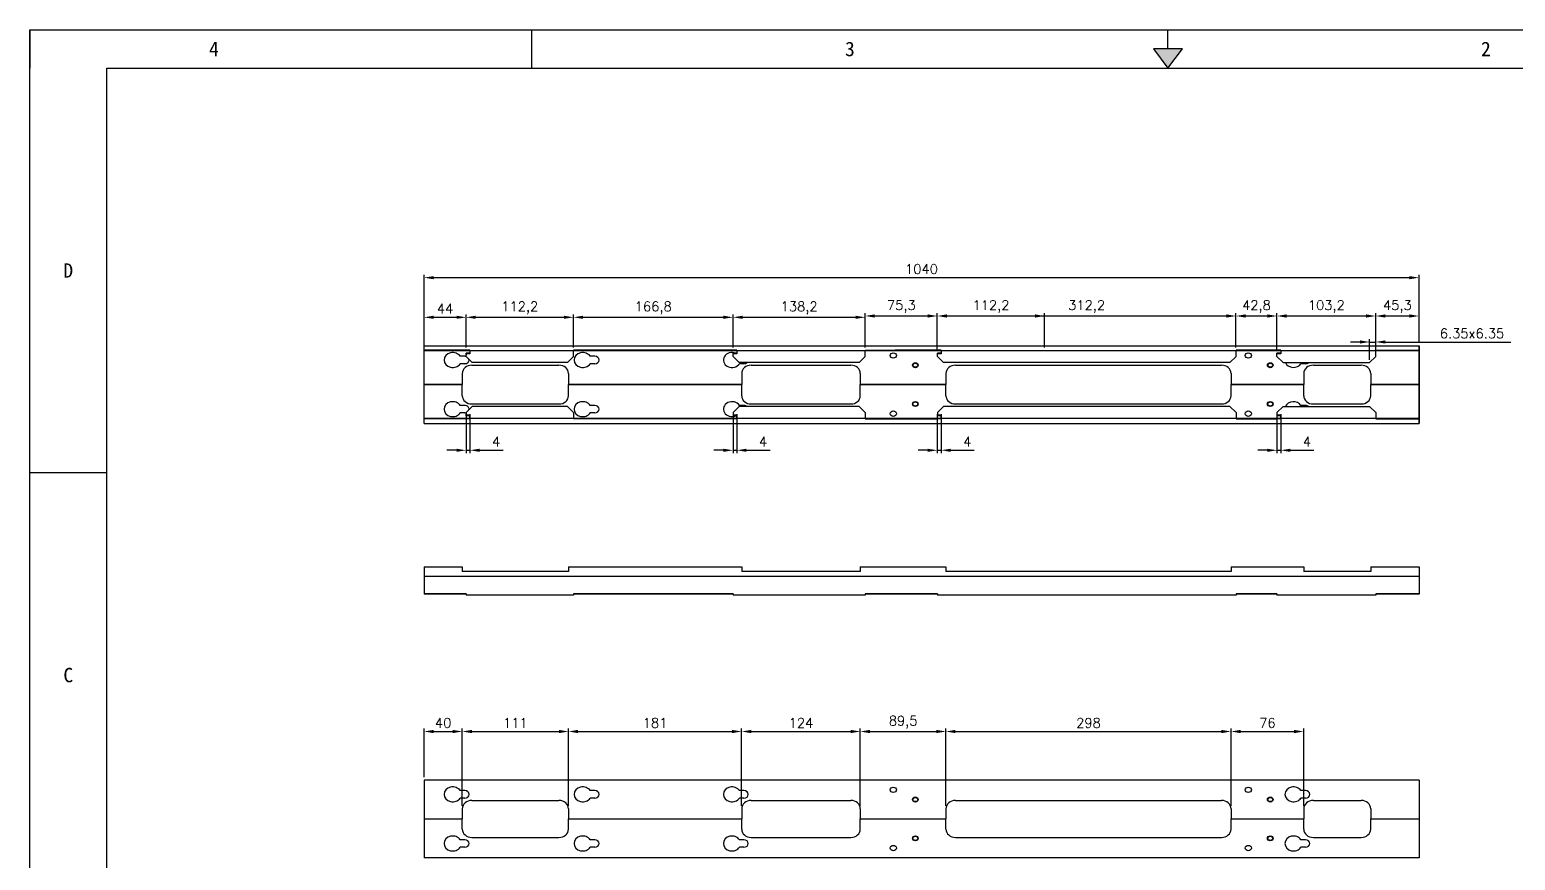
# Model space of a CAD drawing. Header units: millimetres. Extents: x -4018 to 8419, y 14505 to 19318.
# Drawn here: x 3579 to 5131, y 15409 to 16278 of the extents above; entities that cross this region are included whole.
import ezdxf
from ezdxf.enums import TextEntityAlignment as Align

# ---------------------------------------------------------------- set-up
doc = ezdxf.new("R2010")
doc.units = ezdxf.units.MM
doc.linetypes.add('DOT', pattern=[0.25, 0, -0.25])
doc.layers.add('dim', color=2, linetype='Continuous', lineweight=9)
doc.layers.add('print', color=30, linetype='Continuous')
doc.styles.add('Dartop', font='SIMFANG.TTF')
doc.styles.get("Standard").update_dxf_attribs({"font": 'txt', "bigfont": 'gbcbig.shx'})
doc.dimstyles.new('2-small', dxfattribs={"dimtxt": 10, "dimasz": 10, "dimexe": 3, "dimexo": 3, "dimgap": 4, "dimtad": 1, "dimtxsty": 'Standard', "dimcen": 5, "dimazin": 0, "dimtfac": 1, "dimtmove": 0, "dimatfit": 3, "dimfxl": 1, "dimarcsym": 0})

# ---------------------------------------------------------------- blocks, each defined once
blk = doc.blocks.new('*U6')
at = {"color": 254, "linetype": 'Continuous'}
for points in [[(17, 21.667), (17.188, 21.75), (16.812, 21.75)], [(17, 21.667), (16.812, 21.75), (17, 21.5)], [(17, 21.667), (17, 21.5), (17.188, 21.75)]]:
    blk.add_solid(points, dxfattribs=at)
blk = doc.blocks.new('*D64')
at = {"layer": 'Defpoints', "color": 0}
for p in [(5030.8, 16018.4), (3990.8, 15947.1), (5030.8, 15947.1)]:
    blk.add_point(p, dxfattribs=at)
at = {"layer": 'dim', "color": 0, "lineweight": -2}
for p, q in [((3990.8, 15950.1), (3990.8, 16021.4)), ((4000.8, 16018.4), (5020.8, 16018.4)), ((5030.8, 15950.1), (5030.8, 16021.4))]:
    blk.add_line(p, q, dxfattribs=at)
at = {"layer": 'dim', "color": 0}
for points in [[(4000.8, 16020), (4000.8, 16016.7), (3990.8, 16018.4)], [(5020.8, 16020), (5020.8, 16016.7), (5030.8, 16018.4)]]:
    blk.add_solid(points, dxfattribs=at)
at = {"layer": 'dim', "color": 0, "insert": (4510.8, 16027.4), "char_height": 10, "attachment_point": 5}
blk.add_mtext('1040', dxfattribs=at)
blk = doc.blocks.new('*D69')
at = {"layer": 'Defpoints', "color": 0}
for p in [(4034.8, 15976.9), (3990.8, 15942.5), (4034.8, 15942.5)]:
    blk.add_point(p, dxfattribs=at)
at = {"layer": 'dim', "color": 0, "lineweight": -2}
for p, q in [((3990.8, 15945.5), (3990.8, 15979.9)), ((4034.8, 15945.5), (4034.8, 15979.9)), ((4000.8, 15976.9), (4024.8, 15976.9))]:
    blk.add_line(p, q, dxfattribs=at)
at = {"layer": 'dim', "color": 0}
for points in [[(4000.8, 15978.6), (4000.8, 15975.3), (3990.8, 15976.9)], [(4024.8, 15978.6), (4024.8, 15975.3), (4034.8, 15976.9)]]:
    blk.add_solid(points, dxfattribs=at)
at = {"layer": 'dim', "color": 0, "insert": (4012.8, 15985.9), "char_height": 10, "attachment_point": 5}
blk.add_mtext('44', dxfattribs=at)
blk = doc.blocks.new('*D70')
at = {"layer": 'Defpoints', "color": 0}
for p in [(4527.3, 15978.3), (4452, 15942.5), (4527.3, 15939.3)]:
    blk.add_point(p, dxfattribs=at)
at = {"layer": 'dim', "color": 0, "lineweight": -2}
for p, q in [((4452, 15945.5), (4452, 15981.3)), ((4462, 15978.3), (4517.3, 15978.3)), ((4527.3, 15942.3), (4527.3, 15981.3))]:
    blk.add_line(p, q, dxfattribs=at)
at = {"layer": 'dim', "color": 0}
for points in [[(4462, 15980), (4462, 15976.6), (4452, 15978.3)], [(4517.3, 15980), (4517.3, 15976.6), (4527.3, 15978.3)]]:
    blk.add_solid(points, dxfattribs=at)
at = {"layer": 'dim', "color": 0, "insert": (4489.7, 15988.1), "char_height": 10, "attachment_point": 5}
blk.add_mtext('75,3', dxfattribs=at)
blk = doc.blocks.new('*D71')
at = {"layer": 'Defpoints', "color": 0}
for p in [(4839.5, 15978.3), (4527.3, 15939.3), (4839.5, 15942.5)]:
    blk.add_point(p, dxfattribs=at)
at = {"layer": 'dim', "color": 0, "lineweight": -2}
for p, q in [((4527.3, 15942.3), (4527.3, 15981.3)), ((4537.3, 15978.3), (4829.5, 15978.3)), ((4839.5, 15945.5), (4839.5, 15981.3))]:
    blk.add_line(p, q, dxfattribs=at)
at = {"layer": 'dim', "color": 0}
for points in [[(4537.3, 15980), (4537.3, 15976.6), (4527.3, 15978.3)], [(4829.5, 15980), (4829.5, 15976.6), (4839.5, 15978.3)]]:
    blk.add_solid(points, dxfattribs=at)
at = {"layer": 'dim', "color": 0, "insert": (4683.4, 15988.1), "char_height": 10, "attachment_point": 5}
blk.add_mtext('312,2', dxfattribs=at)
blk = doc.blocks.new('*D73')
at = {"layer": 'Defpoints', "color": 0}
for p in [(4882.3, 15978.3), (4839.5, 15942.5), (4882.3, 15939.3)]:
    blk.add_point(p, dxfattribs=at)
at = {"layer": 'dim', "color": 0, "lineweight": -2}
for p, q in [((4839.5, 15945.5), (4839.5, 15981.3)), ((4849.5, 15978.3), (4872.3, 15978.3)), ((4882.3, 15942.3), (4882.3, 15981.3))]:
    blk.add_line(p, q, dxfattribs=at)
at = {"layer": 'dim', "color": 0}
for points in [[(4849.5, 15980), (4849.5, 15976.6), (4839.5, 15978.3)], [(4872.3, 15980), (4872.3, 15976.6), (4882.3, 15978.3)]]:
    blk.add_solid(points, dxfattribs=at)
at = {"layer": 'dim', "color": 0, "insert": (4860.9, 15988.1), "char_height": 10, "attachment_point": 5}
blk.add_mtext('42,8', dxfattribs=at)
blk = doc.blocks.new('*D74')
at = {"layer": 'Defpoints', "color": 0}
for p in [(4985.5, 15978.3), (4882.3, 15939.3), (4985.5, 15942.5)]:
    blk.add_point(p, dxfattribs=at)
at = {"layer": 'dim', "color": 0, "lineweight": -2}
for p, q in [((4882.3, 15942.3), (4882.3, 15981.3)), ((4892.3, 15978.3), (4975.5, 15978.3)), ((4985.5, 15945.5), (4985.5, 15981.3))]:
    blk.add_line(p, q, dxfattribs=at)
at = {"layer": 'dim', "color": 0}
for points in [[(4892.3, 15980), (4892.3, 15976.6), (4882.3, 15978.3)], [(4975.5, 15980), (4975.5, 15976.6), (4985.5, 15978.3)]]:
    blk.add_solid(points, dxfattribs=at)
at = {"layer": 'dim', "color": 0, "insert": (4933.9, 15988.1), "char_height": 10, "attachment_point": 5}
blk.add_mtext('103,2', dxfattribs=at)
blk = doc.blocks.new('*D75')
at = {"layer": 'Defpoints', "color": 0}
for p in [(5030.8, 15978.3), (5030.8, 15947.1), (4985.5, 15942.5)]:
    blk.add_point(p, dxfattribs=at)
at = {"layer": 'dim', "color": 0, "lineweight": -2}
for p, q in [((4985.5, 15945.5), (4985.5, 15981.3)), ((4995.5, 15978.3), (5020.8, 15978.3)), ((5030.8, 15950.1), (5030.8, 15981.3))]:
    blk.add_line(p, q, dxfattribs=at)
at = {"layer": 'dim', "color": 0}
for points in [[(4995.5, 15980), (4995.5, 15976.6), (4985.5, 15978.3)], [(5020.8, 15980), (5020.8, 15976.6), (5030.8, 15978.3)]]:
    blk.add_solid(points, dxfattribs=at)
at = {"layer": 'dim', "color": 0, "insert": (5008.2, 15988.1), "char_height": 10, "attachment_point": 5}
blk.add_mtext('45,3', dxfattribs=at)
blk = doc.blocks.new('*D76')
at = {"layer": 'Defpoints', "color": 0}
for p in [(4985.5, 15951.1), (4985.5, 15935.8), (4979.2, 15929.6)]:
    blk.add_point(p, dxfattribs=at)
at = {"layer": 'dim', "color": 0, "lineweight": -2}
for p, q in [((4969.2, 15951.1), (4959.2, 15951.1)), ((4979.2, 15932.6), (4979.2, 15954.1)), ((4979.2, 15951.1), (4985.5, 15951.1)), ((4985.5, 15938.8), (4985.5, 15954.1)), ((4995.5, 15951.1), (5126.9, 15951.1))]:
    blk.add_line(p, q, dxfattribs=at)
at = {"layer": 'dim', "color": 0}
for points in [[(4969.2, 15952.8), (4969.2, 15949.5), (4979.2, 15951.1)], [(4995.5, 15952.8), (4995.5, 15949.5), (4985.5, 15951.1)]]:
    blk.add_solid(points, dxfattribs=at)
at = {"layer": 'dim', "color": 0, "insert": (5086.2, 15960.1), "char_height": 10, "attachment_point": 5}
blk.add_mtext('6.35x6.35', dxfattribs=at)
blk = doc.blocks.new('*D77')
at = {"layer": 'Defpoints', "color": 0}
for p in [(4030.8, 15543.8), (3990.8, 15492.9), (4030.8, 15463, 10.2)]:
    blk.add_point(p, dxfattribs=at)
at = {"layer": 'dim', "color": 0, "lineweight": -2}
for p, q in [((3990.8, 15495.9), (3990.8, 15546.8)), ((4000.8, 15543.8), (4020.8, 15543.8)), ((4030.8, 15466), (4030.8, 15546.8))]:
    blk.add_line(p, q, dxfattribs=at)
at = {"layer": 'dim', "color": 0}
for points in [[(4000.8, 15545.5), (4000.8, 15542.1), (3990.8, 15543.8)], [(4020.8, 15545.5), (4020.8, 15542.1), (4030.8, 15543.8)]]:
    blk.add_solid(points, dxfattribs=at)
at = {"layer": 'dim', "color": 0, "insert": (4010.8, 15552.8), "char_height": 10, "attachment_point": 5}
blk.add_mtext('40', dxfattribs=at)
blk = doc.blocks.new('*D78')
at = {"layer": 'Defpoints', "color": 0}
for p in [(4141.8, 15543.8), (4030.8, 15463, 10.2), (4141.8, 15463, 10.2)]:
    blk.add_point(p, dxfattribs=at)
at = {"layer": 'dim', "color": 0, "lineweight": -2}
for p, q in [((4030.8, 15466), (4030.8, 15546.8)), ((4040.8, 15543.8), (4131.8, 15543.8)), ((4141.8, 15466), (4141.8, 15546.8))]:
    blk.add_line(p, q, dxfattribs=at)
at = {"layer": 'dim', "color": 0}
for points in [[(4040.8, 15545.5), (4040.8, 15542.1), (4030.8, 15543.8)], [(4131.8, 15545.5), (4131.8, 15542.1), (4141.8, 15543.8)]]:
    blk.add_solid(points, dxfattribs=at)
at = {"layer": 'dim', "color": 0, "insert": (4086.3, 15552.8), "char_height": 10, "attachment_point": 5}
blk.add_mtext('111', dxfattribs=at)
blk = doc.blocks.new('*D79')
at = {"layer": 'Defpoints', "color": 0}
for p in [(4322.8, 15543.8), (4141.8, 15463, 10.2), (4322.8, 15463, 10.2)]:
    blk.add_point(p, dxfattribs=at)
at = {"layer": 'dim', "color": 0, "lineweight": -2}
for p, q in [((4141.8, 15466), (4141.8, 15546.8)), ((4151.8, 15543.8), (4312.8, 15543.8)), ((4322.8, 15466), (4322.8, 15546.8))]:
    blk.add_line(p, q, dxfattribs=at)
at = {"layer": 'dim', "color": 0}
for points in [[(4151.8, 15545.5), (4151.8, 15542.1), (4141.8, 15543.8)], [(4312.8, 15545.5), (4312.8, 15542.1), (4322.8, 15543.8)]]:
    blk.add_solid(points, dxfattribs=at)
at = {"layer": 'dim', "color": 0, "insert": (4232.3, 15552.8), "char_height": 10, "attachment_point": 5}
blk.add_mtext('181', dxfattribs=at)
blk = doc.blocks.new('*D80')
at = {"layer": 'Defpoints', "color": 0}
for p in [(4446.8, 15543.8), (4322.8, 15463, 10.2), (4446.8, 15463, 10.2)]:
    blk.add_point(p, dxfattribs=at)
at = {"layer": 'dim', "color": 0, "lineweight": -2}
for p, q in [((4322.8, 15466), (4322.8, 15546.8)), ((4332.8, 15543.8), (4436.8, 15543.8)), ((4446.8, 15466), (4446.8, 15546.8))]:
    blk.add_line(p, q, dxfattribs=at)
at = {"layer": 'dim', "color": 0}
for points in [[(4332.8, 15545.5), (4332.8, 15542.1), (4322.8, 15543.8)], [(4436.8, 15545.5), (4436.8, 15542.1), (4446.8, 15543.8)]]:
    blk.add_solid(points, dxfattribs=at)
at = {"layer": 'dim', "color": 0, "insert": (4384.8, 15552.8), "char_height": 10, "attachment_point": 5}
blk.add_mtext('124', dxfattribs=at)
blk = doc.blocks.new('*D81')
at = {"layer": 'Defpoints', "color": 0}
for p in [(4536.3, 15543.8), (4446.8, 15463, 10.2), (4536.3, 15463, 10.2)]:
    blk.add_point(p, dxfattribs=at)
at = {"layer": 'dim', "color": 0, "lineweight": -2}
for p, q in [((4446.8, 15466), (4446.8, 15546.8)), ((4456.8, 15543.8), (4526.3, 15543.8)), ((4536.3, 15466), (4536.3, 15546.8))]:
    blk.add_line(p, q, dxfattribs=at)
at = {"layer": 'dim', "color": 0}
for points in [[(4456.8, 15545.5), (4456.8, 15542.1), (4446.8, 15543.8)], [(4526.3, 15545.5), (4526.3, 15542.1), (4536.3, 15543.8)]]:
    blk.add_solid(points, dxfattribs=at)
at = {"layer": 'dim', "color": 0, "insert": (4491.6, 15553.6), "char_height": 10, "attachment_point": 5}
blk.add_mtext('89,5', dxfattribs=at)
blk = doc.blocks.new('*D82')
at = {"layer": 'Defpoints', "color": 0}
for p in [(4834.3, 15543.8), (4536.3, 15463, 10.2), (4834.3, 15463, 10.2)]:
    blk.add_point(p, dxfattribs=at)
at = {"layer": 'dim', "color": 0, "lineweight": -2}
for p, q in [((4536.3, 15466), (4536.3, 15546.8)), ((4546.3, 15543.8), (4824.3, 15543.8)), ((4834.3, 15466), (4834.3, 15546.8))]:
    blk.add_line(p, q, dxfattribs=at)
at = {"layer": 'dim', "color": 0}
for points in [[(4546.3, 15545.5), (4546.3, 15542.1), (4536.3, 15543.8)], [(4824.3, 15545.5), (4824.3, 15542.1), (4834.3, 15543.8)]]:
    blk.add_solid(points, dxfattribs=at)
at = {"layer": 'dim', "color": 0, "insert": (4685.3, 15552.8), "char_height": 10, "attachment_point": 5}
blk.add_mtext('298', dxfattribs=at)
blk = doc.blocks.new('*D83')
at = {"layer": 'Defpoints', "color": 0}
for p in [(4910.3, 15543.8), (4834.3, 15463, 10.2), (4910.3, 15463, 10.2)]:
    blk.add_point(p, dxfattribs=at)
at = {"layer": 'dim', "color": 0, "lineweight": -2}
for p, q in [((4834.3, 15466), (4834.3, 15546.8)), ((4844.3, 15543.8), (4900.3, 15543.8)), ((4910.3, 15466), (4910.3, 15546.8))]:
    blk.add_line(p, q, dxfattribs=at)
at = {"layer": 'dim', "color": 0}
for points in [[(4844.3, 15545.5), (4844.3, 15542.1), (4834.3, 15543.8)], [(4900.3, 15545.5), (4900.3, 15542.1), (4910.3, 15543.8)]]:
    blk.add_solid(points, dxfattribs=at)
at = {"layer": 'dim', "color": 0, "insert": (4872.3, 15552.8), "char_height": 10, "attachment_point": 5}
blk.add_mtext('76', dxfattribs=at)
blk = doc.blocks.new('*D130')
at = {"layer": 'Defpoints', "color": 0}
for p in [(4639.5, 15978.3), (4527.3, 15942.5), (4639.5, 15942.5)]:
    blk.add_point(p, dxfattribs=at)
at = {"layer": 'dim', "color": 0, "lineweight": -2}
for p, q in [((4527.3, 15945.5), (4527.3, 15981.3)), ((4537.3, 15978.3), (4629.5, 15978.3)), ((4639.5, 15945.5), (4639.5, 15981.3))]:
    blk.add_line(p, q, dxfattribs=at)
at = {"layer": 'dim', "color": 0}
for points in [[(4537.3, 15980), (4537.3, 15976.6), (4527.3, 15978.3)], [(4629.5, 15980), (4629.5, 15976.6), (4639.5, 15978.3)]]:
    blk.add_solid(points, dxfattribs=at)
at = {"layer": 'dim', "color": 0, "insert": (4583.4, 15988.1), "char_height": 10, "attachment_point": 5}
blk.add_mtext('112,2', dxfattribs=at)
blk = doc.blocks.new('*D131')
at = {"layer": 'Defpoints', "color": 0}
for p in [(4034.8, 15878.5), (4038.8, 15878.5), (4038.8, 15837.9)]:
    blk.add_point(p, dxfattribs=at)
at = {"layer": 'dim', "color": 0, "lineweight": -2}
for p, q in [((4034.8, 15875.5), (4034.8, 15834.9)), ((4038.8, 15875.5), (4038.8, 15834.9)), ((4024.8, 15837.9), (4014.8, 15837.9)), ((4034.8, 15837.9), (4038.8, 15837.9)), ((4048.8, 15837.9), (4073.5, 15837.9))]:
    blk.add_line(p, q, dxfattribs=at)
at = {"layer": 'dim', "color": 0}
for points in [[(4024.8, 15839.5), (4024.8, 15836.2), (4034.8, 15837.9)], [(4048.8, 15839.5), (4048.8, 15836.2), (4038.8, 15837.9)]]:
    blk.add_solid(points, dxfattribs=at)
at = {"layer": 'dim', "color": 0, "insert": (4066.2, 15846.9), "char_height": 10, "attachment_point": 5}
blk.add_mtext('4', dxfattribs=at)
blk = doc.blocks.new('*D132')
at = {"layer": 'Defpoints', "color": 0}
for p in [(4313.8, 15878.5), (4317.8, 15878.5), (4317.8, 15837.9)]:
    blk.add_point(p, dxfattribs=at)
at = {"layer": 'dim', "color": 0, "lineweight": -2}
for p, q in [((4313.8, 15875.5), (4313.8, 15834.9)), ((4317.8, 15875.5), (4317.8, 15834.9)), ((4303.8, 15837.9), (4293.8, 15837.9)), ((4313.8, 15837.9), (4317.8, 15837.9)), ((4327.8, 15837.9), (4352.5, 15837.9))]:
    blk.add_line(p, q, dxfattribs=at)
at = {"layer": 'dim', "color": 0}
for points in [[(4303.8, 15839.5), (4303.8, 15836.2), (4313.8, 15837.9)], [(4327.8, 15839.5), (4327.8, 15836.2), (4317.8, 15837.9)]]:
    blk.add_solid(points, dxfattribs=at)
at = {"layer": 'dim', "color": 0, "insert": (4345.2, 15846.9), "char_height": 10, "attachment_point": 5}
blk.add_mtext('4', dxfattribs=at)
blk = doc.blocks.new('*D133')
at = {"layer": 'Defpoints', "color": 0}
for p in [(4527.3, 15878.5), (4531.3, 15878.5), (4531.3, 15837.9)]:
    blk.add_point(p, dxfattribs=at)
at = {"layer": 'dim', "color": 0, "lineweight": -2}
for p, q in [((4527.3, 15875.5), (4527.3, 15834.9)), ((4531.3, 15875.5), (4531.3, 15834.9)), ((4517.3, 15837.9), (4507.3, 15837.9)), ((4527.3, 15837.9), (4531.3, 15837.9)), ((4541.3, 15837.9), (4566, 15837.9))]:
    blk.add_line(p, q, dxfattribs=at)
at = {"layer": 'dim', "color": 0}
for points in [[(4517.3, 15839.5), (4517.3, 15836.2), (4527.3, 15837.9)], [(4541.3, 15839.5), (4541.3, 15836.2), (4531.3, 15837.9)]]:
    blk.add_solid(points, dxfattribs=at)
at = {"layer": 'dim', "color": 0, "insert": (4558.7, 15846.9), "char_height": 10, "attachment_point": 5}
blk.add_mtext('4', dxfattribs=at)
blk = doc.blocks.new('*D134')
at = {"layer": 'Defpoints', "color": 0}
for p in [(4882.3, 15878.5), (4886.3, 15878.5), (4886.3, 15837.9)]:
    blk.add_point(p, dxfattribs=at)
at = {"layer": 'dim', "color": 0, "lineweight": -2}
for p, q in [((4882.3, 15875.5), (4882.3, 15834.9)), ((4886.3, 15875.5), (4886.3, 15834.9)), ((4872.3, 15837.9), (4862.3, 15837.9)), ((4882.3, 15837.9), (4886.3, 15837.9)), ((4896.3, 15837.9), (4921, 15837.9))]:
    blk.add_line(p, q, dxfattribs=at)
at = {"layer": 'dim', "color": 0}
for points in [[(4872.3, 15839.5), (4872.3, 15836.2), (4882.3, 15837.9)], [(4896.3, 15839.5), (4896.3, 15836.2), (4886.3, 15837.9)]]:
    blk.add_solid(points, dxfattribs=at)
at = {"layer": 'dim', "color": 0, "insert": (4913.7, 15846.9), "char_height": 10, "attachment_point": 5}
blk.add_mtext('4', dxfattribs=at)
blk = doc.blocks.new('*D139')
at = {"layer": 'Defpoints', "color": 0}
for p in [(4147, 15976.9), (4034.8, 15942.5), (4147, 15942.5)]:
    blk.add_point(p, dxfattribs=at)
at = {"layer": 'dim', "color": 0, "lineweight": -2}
for p, q in [((4034.8, 15945.5), (4034.8, 15979.9)), ((4147, 15945.5), (4147, 15979.9)), ((4044.8, 15976.9), (4137, 15976.9))]:
    blk.add_line(p, q, dxfattribs=at)
at = {"layer": 'dim', "color": 0}
for points in [[(4044.8, 15978.6), (4044.8, 15975.3), (4034.8, 15976.9)], [(4137, 15978.6), (4137, 15975.3), (4147, 15976.9)]]:
    blk.add_solid(points, dxfattribs=at)
at = {"layer": 'dim', "color": 0, "insert": (4090.9, 15986.8), "char_height": 10, "attachment_point": 5}
blk.add_mtext('112,2', dxfattribs=at)
blk = doc.blocks.new('*D140')
at = {"layer": 'Defpoints', "color": 0}
for p in [(4313.8, 15976.9), (4147, 15942.5), (4313.8, 15942.5)]:
    blk.add_point(p, dxfattribs=at)
at = {"layer": 'dim', "color": 0, "lineweight": -2}
for p, q in [((4147, 15945.5), (4147, 15979.9)), ((4313.8, 15945.5), (4313.8, 15979.9)), ((4157, 15976.9), (4303.8, 15976.9))]:
    blk.add_line(p, q, dxfattribs=at)
at = {"layer": 'dim', "color": 0}
for points in [[(4157, 15978.6), (4157, 15975.3), (4147, 15976.9)], [(4303.8, 15978.6), (4303.8, 15975.3), (4313.8, 15976.9)]]:
    blk.add_solid(points, dxfattribs=at)
at = {"layer": 'dim', "color": 0, "insert": (4230.4, 15986.8), "char_height": 10, "attachment_point": 5}
blk.add_mtext('166,8', dxfattribs=at)
blk = doc.blocks.new('*D141')
at = {"layer": 'Defpoints', "color": 0}
for p in [(4452, 15976.9), (4313.8, 15942.5), (4452, 15942.5)]:
    blk.add_point(p, dxfattribs=at)
at = {"layer": 'dim', "color": 0, "lineweight": -2}
for p, q in [((4313.8, 15945.5), (4313.8, 15979.9)), ((4452, 15945.5), (4452, 15979.9)), ((4323.8, 15976.9), (4442, 15976.9))]:
    blk.add_line(p, q, dxfattribs=at)
at = {"layer": 'dim', "color": 0}
for points in [[(4323.8, 15978.6), (4323.8, 15975.3), (4313.8, 15976.9)], [(4442, 15978.6), (4442, 15975.3), (4452, 15976.9)]]:
    blk.add_solid(points, dxfattribs=at)
at = {"layer": 'dim', "color": 0, "insert": (4382.9, 15986.8), "char_height": 10, "attachment_point": 5}
blk.add_mtext('138,2', dxfattribs=at)

msp = doc.modelspace()

# ---------------------------------------------------------------- linework, layer by layer
at = {"color": 0, "linetype": 'DOT'}
for p, q in [((3578.663, 16277.673), (6097.836, 16277.673)), ((3578.663, 14545.286), (3578.663, 16237.385))]:
    msp.add_line(p, q, dxfattribs=at)
at = {"color": 0}
for p, q in [((3578.663, 16277.673), (3578.663, 16237.385)), ((3578.663, 16277.673), (3578.663, 16277.673)), ((4103.577, 16237.385), (4103.577, 16277.673)), ((4768.33, 16257.529), (4768.33, 16277.673)), ((3659.239, 14545.286), (3659.239, 16237.385)), ((3659.239, 16237.385), (6057.548, 16237.385)), ((3659.239, 15814.36), (3578.663, 15814.36))]:
    msp.add_line(p, q, dxfattribs=at)
for p, q in [((3990.841, 15947.14), (5030.841, 15947.14)), ((3990.841, 15866.002), (3990.841, 15947.14)), ((5030.841, 15947.14), (5030.841, 15866.002)), ((5030.841, 15866.002), (5030.841, 15947.14)), ((4038.841, 15942.512), (3990.841, 15942.512)), ((4313.841, 15941.912), (3990.841, 15941.912)), ((4034.841, 15942.512), (4034.841, 15941.912)), ((4034.841, 15941.912), (4034.841, 15942.512)), ((4034.841, 15935.778), (4034.841, 15939.279)), ((4038.841, 15939.279), (4034.841, 15939.279)), ((4034.841, 15939.279), (4034.841, 15937.417)), ((4038.841, 15938.679), (4034.841, 15938.679)), ((4041.191, 15929.645), (4034.841, 15935.778)), ((4038.841, 15942.512), (4038.841, 15938.679)), ((4140.691, 15929.645), (4147.041, 15935.778)), ((4313.841, 15942.512), (4147.041, 15942.512)), ((4147.041, 15935.778), (4147.041, 15942.512)), ((4317.841, 15942.512), (4269.841, 15942.512)), ((4313.841, 15941.912), (4313.841, 15942.512)), ((4313.841, 15942.512), (4313.841, 15941.912)), ((4313.841, 15941.912), (4313.841, 15942.512)), ((4426.041, 15941.912), (4313.841, 15941.912)), ((4527.341, 15941.912), (4313.841, 15941.912)), ((4313.841, 15935.778), (4313.841, 15939.279)), ((4317.841, 15939.279), (4313.841, 15939.279)), ((4317.841, 15938.679), (4313.841, 15938.679)), ((4320.191, 15929.645), (4313.841, 15935.778)), ((4317.841, 15942.512), (4317.841, 15938.679)), ((4445.691, 15929.645), (4452.041, 15935.778)), ((4452.041, 15935.778), (4452.041, 15942.512)), ((4452.041, 15942.512), (4527.341, 15942.512)), ((4531.341, 15942.512), (4483.341, 15942.512)), ((4527.341, 15941.912), (4527.341, 15942.512)), ((4527.341, 15942.512), (4527.341, 15941.912)), ((4527.341, 15941.912), (4527.341, 15942.512)), ((4882.341, 15941.912), (4527.341, 15941.912)), ((4527.341, 15935.778), (4527.341, 15939.279)), ((4531.341, 15939.279), (4527.341, 15939.279)), ((4531.341, 15938.679), (4527.341, 15938.679)), ((4533.691, 15929.645), (4527.341, 15935.778)), ((4531.341, 15942.512), (4531.341, 15938.679)), ((4833.191, 15929.645), (4839.541, 15935.778)), ((4839.541, 15935.778), (4839.541, 15942.512)), ((4839.541, 15942.512), (4882.341, 15942.512)), ((4886.341, 15942.512), (4839.541, 15942.512)), ((4882.341, 15941.912), (4882.341, 15942.512)), ((4882.341, 15942.512), (4882.341, 15941.912)), ((4882.341, 15941.912), (4882.341, 15942.512)), ((5030.841, 15941.912), (4882.341, 15941.912)), ((4882.341, 15935.778), (4882.341, 15939.279)), ((4886.341, 15939.279), (4882.341, 15939.279)), ((4886.341, 15938.679), (4882.341, 15938.679)), ((4888.691, 15929.645), (4882.341, 15935.778)), ((4886.341, 15942.512), (4886.341, 15938.679)), ((4979.191, 15929.645), (4985.541, 15935.778)), ((4985.541, 15935.778), (4985.541, 15942.512)), ((4985.541, 15942.512), (5030.841, 15942.512)), ((4140.691, 15929.645), (4041.191, 15929.645)), ((4445.691, 15929.645), (4320.191, 15929.645)), ((4833.191, 15929.645), (4533.691, 15929.645)), ((4888.691, 15929.645), (4979.191, 15929.645)), ((3990.841, 15906.571), (4030.841, 15906.571)), ((4030.841, 15906.571), (3990.841, 15906.571)), ((4030.841, 15906.571), (3990.841, 15906.571)), ((3990.841, 15906.571), (4030.841, 15906.571)), ((4141.841, 15906.571), (4322.841, 15906.571)), ((4322.841, 15906.571), (4141.841, 15906.571)), ((4322.841, 15906.571), (4141.841, 15906.571)), ((4141.841, 15906.571), (4322.841, 15906.571)), ((4446.841, 15906.571), (4536.341, 15906.571)), ((4536.341, 15906.571), (4446.841, 15906.571)), ((4536.341, 15906.571), (4446.841, 15906.571)), ((4446.841, 15906.571), (4536.341, 15906.571)), ((4834.341, 15906.571), (4910.341, 15906.571)), ((4910.341, 15906.571), (4834.341, 15906.571)), ((4910.341, 15906.571), (4834.341, 15906.571)), ((4834.341, 15906.571), (4910.341, 15906.571)), ((5030.841, 15906.571), (4980.341, 15906.571)), ((4980.341, 15906.571), (5030.841, 15906.571)), ((5030.841, 15906.571), (4980.341, 15906.571)), ((4980.341, 15906.571), (5030.841, 15906.571)), ((4313.841, 15871.23), (3990.841, 15871.23)), ((4038.841, 15870.63), (3990.841, 15870.63)), ((4041.191, 15883.497), (4034.841, 15877.364)), ((4034.841, 15877.364), (4034.841, 15873.863)), ((4034.841, 15873.863), (4034.841, 15875.725)), ((4038.841, 15874.463), (4034.841, 15874.463)), ((4038.841, 15873.863), (4034.841, 15873.863)), ((4034.841, 15871.23), (4034.841, 15870.63)), ((4034.841, 15870.63), (4034.841, 15871.23)), ((4038.841, 15870.63), (4038.841, 15874.463)), ((4140.691, 15883.497), (4041.191, 15883.497)), ((4140.691, 15883.497), (4147.041, 15877.364)), ((4147.041, 15877.364), (4147.041, 15870.63)), ((4313.841, 15870.63), (4147.041, 15870.63)), ((4317.841, 15870.63), (4269.841, 15870.63)), ((4320.191, 15883.497), (4313.841, 15877.364)), ((4313.841, 15877.364), (4313.841, 15873.863)), ((4317.841, 15874.463), (4313.841, 15874.463)), ((4317.841, 15873.863), (4313.841, 15873.863)), ((4527.341, 15871.23), (4313.841, 15871.23)), ((4426.041, 15871.23), (4313.841, 15871.23)), ((4313.841, 15871.23), (4313.841, 15870.63)), ((4313.841, 15871.23), (4313.841, 15870.63)), ((4313.841, 15870.63), (4313.841, 15871.23)), ((4317.841, 15870.63), (4317.841, 15874.463)), ((4445.691, 15883.497), (4320.191, 15883.497)), ((4445.691, 15883.497), (4452.041, 15877.364)), ((4452.041, 15877.364), (4452.041, 15870.63)), ((4452.041, 15870.63), (4527.341, 15870.63)), ((4531.341, 15870.63), (4483.341, 15870.63)), ((4533.691, 15883.497), (4527.341, 15877.364)), ((4527.341, 15877.364), (4527.341, 15873.863)), ((4531.341, 15874.463), (4527.341, 15874.463)), ((4531.341, 15873.863), (4527.341, 15873.863)), ((4882.341, 15871.23), (4527.341, 15871.23)), ((4527.341, 15871.23), (4527.341, 15870.63)), ((4527.341, 15871.23), (4527.341, 15870.63)), ((4527.341, 15870.63), (4527.341, 15871.23)), ((4531.341, 15870.63), (4531.341, 15874.463)), ((4833.191, 15883.497), (4533.691, 15883.497)), ((4833.191, 15883.497), (4839.541, 15877.364)), ((4839.541, 15877.364), (4839.541, 15870.63)), ((4839.541, 15870.63), (4882.341, 15870.63)), ((4886.341, 15870.63), (4839.541, 15870.63)), ((4888.691, 15883.497), (4882.341, 15877.364)), ((4882.341, 15877.364), (4882.341, 15873.863)), ((4886.341, 15874.463), (4882.341, 15874.463)), ((4886.341, 15873.863), (4882.341, 15873.863)), ((5030.841, 15871.23), (4882.341, 15871.23)), ((4882.341, 15871.23), (4882.341, 15870.63)), ((4882.341, 15871.23), (4882.341, 15870.63)), ((4882.341, 15870.63), (4882.341, 15871.23)), ((4886.341, 15870.63), (4886.341, 15874.463)), ((4888.691, 15883.497), (4979.191, 15883.497)), ((4979.191, 15883.497), (4985.541, 15877.364)), ((4985.541, 15877.364), (4985.541, 15870.63)), ((4985.541, 15870.63), (5030.841, 15870.63)), ((3990.841, 15866.002), (5030.841, 15866.002)), ((4313.841, 15839.105), (4313.841, 15838.505)), ((4313.841, 15839.105), (4313.841, 15838.505)), ((4882.341, 15839.105), (4882.341, 15838.505)), ((3990.841, 15715.967), (3990.841, 15687.333)), ((3990.841, 15715.967), (4030.841, 15715.967)), ((4030.841, 15715.967, 10.176), (4030.841, 15711.241, 10.176)), ((4141.841, 15715.967, 10.176), (4141.841, 15711.241, 10.176)), ((4141.841, 15715.967), (4322.841, 15715.967)), ((4322.841, 15715.967), (4322.841, 15711.241)), ((4446.841, 15715.967, 10.176), (4446.841, 15711.241, 10.176)), ((4446.841, 15715.967), (4536.341, 15715.967)), ((4536.341, 15715.967, 5.088), (4536.341, 15711.241, 5.088)), ((4834.341, 15715.967, 5.088), (4834.341, 15711.241, 5.088)), ((4834.341, 15715.967), (4910.341, 15715.967)), ((4910.341, 15715.967), (4910.341, 15711.241)), ((4980.341, 15715.967, 5.088), (4980.341, 15711.241, 5.088)), ((4980.341, 15715.967), (5030.841, 15715.967)), ((5030.841, 15715.967), (5030.841, 15687.333)), ((5030.841, 15705.806), (3990.841, 15705.806)), ((4141.841, 15711.241), (4030.841, 15711.241)), ((4446.841, 15711.241), (4322.841, 15711.241)), ((4834.341, 15711.241), (4536.341, 15711.241)), ((4980.341, 15711.241), (4910.341, 15711.241)), ((4034.841, 15687.933), (3990.841, 15687.933)), ((4034.841, 15687.333), (3990.841, 15687.333)), ((4034.841, 15687.933), (4034.841, 15686.294)), ((4147.041, 15686.294), (4034.841, 15686.294)), ((4313.841, 15687.933), (4147.041, 15687.933)), ((4147.041, 15687.933), (4147.041, 15686.294)), ((4313.841, 15687.333), (4147.041, 15687.333)), ((4313.841, 15687.933), (4313.841, 15686.294)), ((4452.041, 15686.294), (4313.841, 15686.294)), ((4527.341, 15687.933), (4452.041, 15687.933)), ((4452.041, 15687.933), (4452.041, 15686.294)), ((4527.341, 15687.333), (4452.041, 15687.333)), ((4527.341, 15687.933), (4527.341, 15686.294)), ((4839.541, 15686.294), (4527.341, 15686.294)), ((4882.341, 15687.933), (4839.541, 15687.933)), ((4839.541, 15687.933), (4839.541, 15686.294)), ((4882.341, 15687.333), (4839.541, 15687.333)), ((4882.341, 15687.933), (4882.341, 15686.294)), ((4985.541, 15686.294), (4882.341, 15686.294)), ((5030.841, 15687.933), (4985.541, 15687.933)), ((4985.541, 15687.933), (4985.541, 15686.294)), ((5030.841, 15687.333), (4985.541, 15687.333)), ((5030.841, 15492.945), (3990.841, 15492.945)), ((3990.841, 15492.945), (3990.841, 15411.808, -7.233)), ((5030.841, 15492.945), (5030.841, 15411.808, -7.233)), ((3990.841, 15452.376), (4030.841, 15452.376)), ((4141.841, 15452.376), (4322.841, 15452.376)), ((4446.841, 15452.376), (4536.341, 15452.376)), ((4834.341, 15452.376), (4910.341, 15452.376)), ((4980.341, 15452.376), (5030.841, 15452.376)), ((5030.841, 15411.808), (3990.841, 15411.808))]:
    msp.add_line(p, q)
at = {"extrusion": (0, 0.5, 0.866025)}
for p, q in [((4033.341, 15936.162, 4.376), (4028.636, 15936.162, 4.376)), ((4169.241, 15936.162, 4.376), (4164.536, 15936.162, 4.376)), ((4033.341, 15928.368, 8.876), (4028.636, 15928.368, 8.876)), ((4030.841, 15918.195, 10.176), (4030.841, 15906.571)), ((4040.841, 15926.855, 5.176), (4131.841, 15926.855, 5.176)), ((4141.841, 15918.195, 10.176), (4141.841, 15906.571)), ((4169.241, 15928.368, 8.876), (4164.536, 15928.368, 8.876)), ((4325.241, 15928.368, 8.876), (4320.536, 15928.368, 8.876)), ((4322.841, 15918.195, 10.176), (4322.841, 15906.571)), ((4332.841, 15926.855, 5.176), (4436.841, 15926.855, 5.176)), ((4446.841, 15918.195, 10.176), (4446.841, 15906.571)), ((4536.341, 15918.195, 10.176), (4536.341, 15906.571)), ((4546.341, 15926.855, 5.176), (4824.341, 15926.855, 5.176)), ((4834.341, 15918.195, 10.176), (4834.341, 15906.571)), ((4912.141, 15928.368, 8.876), (4907.436, 15928.368, 8.876)), ((4910.341, 15918.195, 10.176), (4910.341, 15906.571)), ((4920.341, 15926.855, 5.176), (4970.341, 15926.855, 5.176)), ((4980.341, 15918.195, 10.176), (4980.341, 15906.571)), ((4141.841, 15906.571), (4322.841, 15906.571)), ((4446.841, 15906.571), (4536.341, 15906.571)), ((4834.341, 15906.571), (4910.341, 15906.571)), ((4980.341, 15906.571), (5030.841, 15906.571)), ((4033.341, 15481.967, -2.25), (4028.636, 15481.967, -2.25)), ((4169.241, 15481.967, -2.25), (4164.536, 15481.967, -2.25)), ((4325.241, 15481.967, -2.25), (4320.536, 15481.967, -2.25)), ((4912.141, 15481.967, -2.25), (4907.436, 15481.967, -2.25)), ((4033.341, 15474.173, 2.25), (4028.636, 15474.173, 2.25)), ((4040.841, 15471.695, 5.176), (4131.841, 15471.695, 5.176)), ((4169.241, 15474.173, 2.25), (4164.536, 15474.173, 2.25)), ((4325.241, 15474.173, 2.25), (4320.536, 15474.173, 2.25)), ((4332.841, 15471.695, 5.176), (4436.841, 15471.695, 5.176)), ((4546.341, 15471.695, 5.176), (4824.341, 15471.695, 5.176)), ((4912.141, 15474.173, 2.25), (4907.436, 15474.173, 2.25)), ((4920.341, 15471.695, 5.176), (4970.341, 15471.695, 5.176)), ((4030.841, 15463.035, 10.176), (4030.841, 15452.376)), ((4141.841, 15463.035, 10.176), (4141.841, 15452.376)), ((4322.841, 15463.035, 10.176), (4322.841, 15452.376)), ((4446.841, 15463.035, 10.176), (4446.841, 15452.376)), ((4536.341, 15463.035, 10.176), (4536.341, 15452.376)), ((4834.341, 15463.035, 10.176), (4834.341, 15452.376)), ((4910.341, 15463.035, 10.176), (4910.341, 15452.376)), ((4980.341, 15463.035, 10.176), (4980.341, 15452.376))]:
    msp.add_line(p, q, dxfattribs=at)
at = {"extrusion": (0, -0.5, 0.866025)}
for p, q in [((4030.841, 15894.947, 10.176), (4030.841, 15906.571)), ((4141.841, 15906.571), (4322.841, 15906.571)), ((4141.841, 15894.947, 10.176), (4141.841, 15906.571)), ((4322.841, 15894.947, 10.176), (4322.841, 15906.571)), ((4446.841, 15906.571), (4536.341, 15906.571)), ((4446.841, 15894.947, 10.176), (4446.841, 15906.571)), ((4536.341, 15894.947, 10.176), (4536.341, 15906.571)), ((4834.341, 15906.571), (4910.341, 15906.571)), ((4834.341, 15894.947, 10.176), (4834.341, 15906.571)), ((4910.341, 15894.947, 10.176), (4910.341, 15906.571)), ((4980.341, 15906.571), (5030.841, 15906.571)), ((4980.341, 15894.947, 10.176), (4980.341, 15906.571)), ((4033.341, 15884.774, 8.876), (4028.636, 15884.774, 8.876)), ((4040.841, 15886.287, 5.176), (4131.841, 15886.287, 5.176)), ((4169.241, 15884.774, 8.876), (4164.536, 15884.774, 8.876)), ((4325.241, 15884.774, 8.876), (4320.536, 15884.774, 8.876)), ((4325.241, 15884.774, 8.876), (4320.536, 15884.774, 8.876)), ((4332.841, 15886.287, 5.176), (4436.841, 15886.287, 5.176)), ((4546.341, 15886.287, 5.176), (4824.341, 15886.287, 5.176)), ((4912.141, 15884.774, 8.876), (4907.436, 15884.774, 8.876)), ((4920.341, 15886.287, 5.176), (4970.341, 15886.287, 5.176)), ((4033.341, 15876.98, 4.376), (4028.636, 15876.98, 4.376)), ((4169.241, 15876.98, 4.376), (4164.536, 15876.98, 4.376)), ((4030.841, 15441.718, 10.176), (4030.841, 15452.376)), ((4141.841, 15452.376), (4322.841, 15452.376)), ((4141.841, 15441.718, 10.176), (4141.841, 15452.376)), ((4322.841, 15441.718, 10.176), (4322.841, 15452.376)), ((4446.841, 15452.376), (4536.341, 15452.376)), ((4446.841, 15441.718, 10.176), (4446.841, 15452.376)), ((4536.341, 15441.718, 10.176), (4536.341, 15452.376)), ((4834.341, 15452.376), (4910.341, 15452.376)), ((4834.341, 15441.718, 10.176), (4834.341, 15452.376)), ((4910.341, 15441.718, 10.176), (4910.341, 15452.376)), ((4980.341, 15452.376), (5030.841, 15452.376)), ((4980.341, 15441.718, 10.176), (4980.341, 15452.376)), ((4033.341, 15430.58, 2.25), (4028.636, 15430.58, 2.25)), ((4033.341, 15422.786, -2.25), (4028.636, 15422.786, -2.25)), ((4040.841, 15433.058, 5.176), (4131.841, 15433.058, 5.176)), ((4169.241, 15430.58, 2.25), (4164.536, 15430.58, 2.25)), ((4169.241, 15422.786, -2.25), (4164.536, 15422.786, -2.25)), ((4325.241, 15430.58, 2.25), (4320.536, 15430.58, 2.25)), ((4325.241, 15422.786, -2.25), (4320.536, 15422.786, -2.25)), ((4332.841, 15433.058, 5.176), (4436.841, 15433.058, 5.176)), ((4546.341, 15433.058, 5.176), (4824.341, 15433.058, 5.176)), ((4912.141, 15430.58, 2.25), (4907.436, 15430.58, 2.25)), ((4912.141, 15422.786, -2.25), (4907.436, 15422.786, -2.25)), ((4920.341, 15433.058, 5.176), (4970.341, 15433.058, 5.176))]:
    msp.add_line(p, q, dxfattribs=at)
at = {"color": 0}
msp.add_lwpolyline([(4768.33, 16237.385), (4783.438, 16257.529), (4753.222, 16257.529), (4768.33, 16237.385)], close=True, dxfattribs=at)
at = {"extrusion": (0, 0.5, 0.866025)}
for centre, radius in [((-4481.341, -13797.898, 7975.335), 3.25), ((-4852.341, -13797.898, 7975.335), 3.25), ((-4504.341, -13790.473, 7967.911), 3), ((-4504.341, -13790.473, 7967.911), 2.5), ((-4875.341, -13790.473, 7967.911), 3), ((-4875.341, -13790.473, 7967.911), 2.5), ((-4481.341, -13408.501, 7741.402), 3.25), ((-4852.341, -13408.501, 7741.402), 3.25), ((-4504.341, -13399.717, 7736.33), 3), ((-4504.341, -13399.717, 7736.33), 2.5), ((-4875.341, -13399.717, 7736.33), 3), ((-4875.341, -13399.717, 7736.33), 2.5)]:
    msp.add_circle(centre, radius, dxfattribs=at)
at = {"extrusion": (0, -0.5, 0.866025)}
for centre, radius in [((4504.341, 13760.516, -7938.66), 3), ((4504.341, 13760.516, -7938.66), 2.5), ((4875.341, 13760.516, -7938.66), 3), ((4875.341, 13760.516, -7938.66), 2.5), ((4481.341, 13753.091, -7931.236), 3.25), ((4852.341, 13753.091, -7931.236), 3.25), ((4504.341, 13364.584, -7716.046), 3), ((4875.341, 13364.584, -7716.046), 3), ((4481.341, 13355.8, -7710.975), 3.25), ((4504.341, 13364.584, -7716.046), 2.5), ((4852.341, 13355.8, -7710.975), 3.25), ((4875.341, 13364.584, -7716.046), 2.5)]:
    msp.add_circle(centre, radius, dxfattribs=at)
at = {"extrusion": (0, 0.5, 0.866025)}
for centre, radius, start, end in [((-4020.841, -13794.433, 7971.87), 9, 210, 150), ((-4033.341, -13794.433, 7971.87), 4.5, 250.528779, 270), ((-4033.341, -13794.433, 7971.87), 4.5, 90, 190.093326), ((-4156.741, -13794.433, 7971.87), 9, 210, 150), ((-4169.241, -13794.433, 7971.87), 4.5, 90, 270), ((-4312.741, -13794.433, 7971.87), 9, 244.155763, 150), ((-4040.841, -13780.473, 7967.911), 10, 270, 0), ((-4131.841, -13780.473, 7967.911), 10, 180, 270), ((-4332.841, -13780.473, 7967.911), 10, 270, 0), ((-4325.241, -13794.433, 7971.87), 4.5, 90, 137.752886), ((-4436.841, -13780.473, 7967.911), 10, 180, 270), ((-4546.341, -13780.473, 7967.911), 10, 270, 0), ((-4824.341, -13780.473, 7967.911), 10, 180, 270), ((-4899.641, -13794.433, 7971.87), 9, 19.643382, 150), ((-4920.341, -13780.473, 7967.911), 10, 270, 0), ((-4912.141, -13794.433, 7971.87), 4.5, 90, 137.752886), ((-4970.341, -13780.473, 7967.911), 10, 180, 270), ((-4020.841, -13404.402, 7739.035), 9, 210, 150), ((-4033.341, -13404.402, 7739.035), 4.5, 90, 270), ((-4156.741, -13404.402, 7739.035), 9, 210, 150), ((-4169.241, -13404.402, 7739.035), 4.5, 90, 270), ((-4312.741, -13404.402, 7739.035), 9, 210, 150), ((-4325.241, -13404.402, 7739.035), 4.5, 90, 270), ((-4899.641, -13404.402, 7739.035), 9, 210, 150), ((-4912.141, -13404.402, 7739.035), 4.5, 90, 270), ((-4040.841, -13386.293, 7740.33), 10, 270, 0), ((-4131.841, -13386.293, 7740.33), 10, 180, 270), ((-4332.841, -13386.293, 7740.33), 10, 270, 0), ((-4436.841, -13386.293, 7740.33), 10, 180, 270), ((-4546.341, -13386.293, 7740.33), 10, 270, 0), ((-4824.341, -13386.293, 7740.33), 10, 180, 270), ((-4920.341, -13386.293, 7740.33), 10, 270, 0), ((-4970.341, -13386.293, 7740.33), 10, 180, 270)]:
    msp.add_arc(centre, radius, start, end, dxfattribs=at)
at = {"extrusion": (0, -0.5, 0.866025)}
for centre, radius, start, end in [((4020.841, 13756.556, -7934.701), 9, 30, 330), ((4040.841, 13770.516, -7938.66), 10, 180, 270), ((4033.341, 13756.556, -7934.701), 4.5, 349.906674, 90), ((4131.841, 13770.516, -7938.66), 10, 270, 0), ((4156.741, 13756.556, -7934.701), 9, 30, 330), ((4169.241, 13756.556, -7934.701), 4.5, 270, 90), ((4312.741, 13756.556, -7934.701), 9, 30, 295.844237), ((4332.841, 13770.516, -7938.66), 10, 180, 270), ((4325.241, 13756.556, -7934.701), 4.5, 42.247114, 90), ((4436.841, 13770.516, -7938.66), 10, 270, 0), ((4546.341, 13770.516, -7938.66), 10, 180, 270), ((4824.341, 13770.516, -7938.66), 10, 270, 0), ((4899.641, 13756.556, -7934.701), 9, 30, 160.356618), ((4920.341, 13770.516, -7938.66), 10, 180, 270), ((4912.141, 13756.556, -7934.701), 4.5, 42.247114, 90), ((4970.341, 13770.516, -7938.66), 10, 270, 0), ((4033.341, 13756.556, -7934.701), 4.5, 270, 289.471221), ((4020.841, 13359.899, -7713.341), 9, 30, 330), ((4040.841, 13378.008, -7712.046), 10, 180, 270), ((4131.841, 13378.008, -7712.046), 10, 270, 0), ((4156.741, 13359.899, -7713.341), 9, 30, 330), ((4312.741, 13359.899, -7713.341), 9, 30, 330), ((4332.841, 13378.008, -7712.046), 10, 180, 270), ((4436.841, 13378.008, -7712.046), 10, 270, 0), ((4546.341, 13378.008, -7712.046), 10, 180, 270), ((4824.341, 13378.008, -7712.046), 10, 270, 0), ((4899.641, 13359.899, -7713.341), 9, 30, 330), ((4920.341, 13378.008, -7712.046), 10, 180, 270), ((4970.341, 13378.008, -7712.046), 10, 270, 0), ((4033.341, 13359.899, -7713.341), 4.5, 270, 90), ((4169.241, 13359.899, -7713.341), 4.5, 270, 90), ((4325.241, 13359.899, -7713.341), 4.5, 270, 90), ((4912.141, 13359.899, -7713.341), 4.5, 270, 90)]:
    msp.add_arc(centre, radius, start, end, dxfattribs=at)
at = {"layer": 'print'}
msp.add_lwpolyline([(3578.663, 16277.673), (6138.124, 16277.673), (6138.124, 14504.998), (3578.663, 14504.998)], close=True, dxfattribs=at)

# ---------------------------------------------------------------- block references
at = {"color": 0, "linetype": 'Continuous', "xscale": 80.57610619627711, "yscale": 80.57610619687368, "zscale": 80.57610619687446}
msp.add_blockref('*U6', (3398.536, 14504.998), dxfattribs=at)

# ---------------------------------------------------------------- texts
at = {"color": 0, "style": 'Dartop'}
for s, p in [('4', (3771.201, 16257.529)), ('3', (4435.953, 16257.529)), ('2', (5100.706, 16257.529)), ('D', (3618.951, 16025.872)), ('C', (3618.951, 15602.848))]:
    msp.add_text(s, height=15.108, dxfattribs=at).set_placement(p, align=Align.MIDDLE_CENTER)

# ---------------------------------------------------------------- dimensions: what is measured, and where the dimension line sits
at = {"layer": 'dim'}
for base, p1, p2, picture, middle in [((5030.841, 16018.352), (3990.841, 15947.14), (5030.841, 15947.14), '*D64', (4510.841, 16027.352)), ((4839.541, 15978.31), (4527.341, 15939.279), (4839.541, 15942.512), '*D71', (4683.441, 15988.144)), ((4985.541, 15978.31), (4882.341, 15939.279), (4985.541, 15942.512), '*D74', (4933.941, 15988.144)), ((5030.841, 15978.31), (4985.541, 15942.512), (5030.841, 15947.14), '*D75', (5008.191, 15988.144)), ((4147.041, 15976.939), (4034.841, 15942.512), (4147.041, 15942.512), '*D139', (4090.941, 15986.772)), ((4313.841, 15976.939), (4147.041, 15942.512), (4313.841, 15942.512), '*D140', (4230.441, 15986.772)), ((4452.041, 15976.939), (4313.841, 15942.512), (4452.041, 15942.512), '*D141', (4382.941, 15986.772)), ((4038.841, 15837.872), (4034.841, 15878.505), (4038.841, 15878.505), '*D131', (4066.175, 15846.872)), ((4317.841, 15837.872), (4313.841, 15878.505), (4317.841, 15878.505), '*D132', (4345.175, 15846.872)), ((4531.341, 15837.872), (4527.341, 15878.505), (4531.341, 15878.505), '*D133', (4558.674, 15846.872)), ((4886.341, 15837.872), (4882.341, 15878.505), (4886.341, 15878.505), '*D134', (4913.675, 15846.872)), ((4141.841, 15543.809), (4030.841, 15463.035, 10.176), (4141.841, 15463.035, 10.176), '*D78', (4086.341, 15552.809)), ((4322.841, 15543.809), (4141.841, 15463.035, 10.176), (4322.841, 15463.035, 10.176), '*D79', (4232.341, 15552.809)), ((4446.841, 15543.809), (4322.841, 15463.035, 10.176), (4446.841, 15463.035, 10.176), '*D80', (4384.841, 15552.809)), ((4536.341, 15543.809), (4446.841, 15463.035, 10.176), (4536.341, 15463.035, 10.176), '*D81', (4491.591, 15553.642)), ((4834.341, 15543.809), (4536.341, 15463.035, 10.176), (4834.341, 15463.035, 10.176), '*D82', (4685.341, 15552.809)), ((4910.341, 15543.809), (4834.341, 15463.035, 10.176), (4910.341, 15463.035, 10.176), '*D83', (4872.341, 15552.809))]:
    dim = msp.add_linear_dim(base=base, p1=p1, p2=p2, dimstyle='2-small', override={"dimpost": '\\X'}, dxfattribs=at)
    dim.commit()
    dim.dimension.update_dxf_attribs({"geometry": picture, "text_midpoint": middle})
for base, p1, p2, picture, middle in [((4527.341, 15978.31), (4452.041, 15942.512), (4527.341, 15939.279), '*D70', (4489.691, 15978.31)), ((4882.341, 15978.31), (4839.541, 15942.512), (4882.341, 15939.279), '*D73', (4860.941, 15978.31)), ((4030.841, 15543.809), (3990.841, 15492.945), (4030.841, 15463.035, 10.176), '*D77', (4010.841, 15543.809))]:
    dim = msp.add_linear_dim(base=base, p1=p1, p2=p2, dimstyle='2-small', override={"dimpost": '\\X'}, dxfattribs=at)
    dim.commit()
    dim.dimension.update_dxf_attribs({"geometry": picture, "text_midpoint": middle, "dimtype": 160})
dim = msp.add_aligned_dim(p1=(4527.341, 15942.512), p2=(4639.541, 15942.512), distance=35.799, dimstyle='2-small', override={"dimpost": '\\X'}, dxfattribs=at)
dim.commit()
dim.dimension.update_dxf_attribs({"geometry": '*D130', "text_midpoint": (4583.441, 15988.144)})
dim = msp.add_linear_dim(base=(4034.841, 15976.939), p1=(3990.841, 15942.512), p2=(4034.841, 15942.512), angle=0, dimstyle='2-small', override={"dimpost": '\\X'}, dxfattribs=at)
dim.commit()
dim.dimension.update_dxf_attribs({"geometry": '*D69', "text_midpoint": (4012.841, 15976.939), "dimtype": 161})
dim = msp.add_linear_dim(base=(4985.541, 15951.145), p1=(4979.191, 15929.645), p2=(4985.541, 15935.778), text='6.35x6.35', dimstyle='2-small', override={"dimpost": '\\X'}, dxfattribs=at)
dim.commit()
dim.dimension.update_dxf_attribs({"geometry": '*D76', "text_midpoint": (5086.223, 15951.145), "dimtype": 160})

doc.saveas('drawing.dxf')
